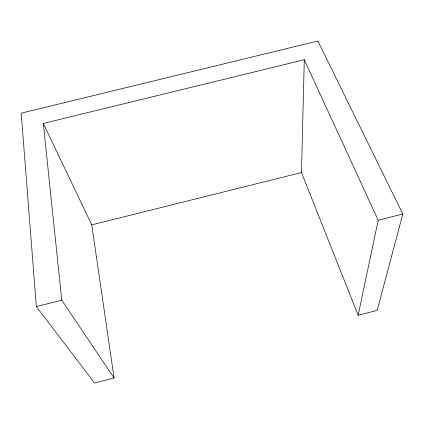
<?xml version="1.0" encoding="UTF-8"?>
<svg xmlns="http://www.w3.org/2000/svg" width="424" height="424" viewBox="0 0 424 424"><rect width="100%" height="100%" fill="white"/><g stroke="black" fill="none" stroke-linecap="round" stroke-linejoin="round"><path stroke-width="0.64" d="M301.475 172.547L304.294 59.747L43.306 123.437L61.766 300.176L114.077 377.991L94.547 383.01L36.347 306.594L21.2 113.171L317.873 40.99L402.8 214.014L377.206 310.368L358.158 315.265L301.475 172.547L91.759 224.853L43.306 123.437M358.158 315.265L378.197 220.226L304.294 59.747M36.347 306.594L61.766 300.176M378.197 220.226L402.8 214.014M91.759 224.853L114.077 377.991"/></g></svg>
